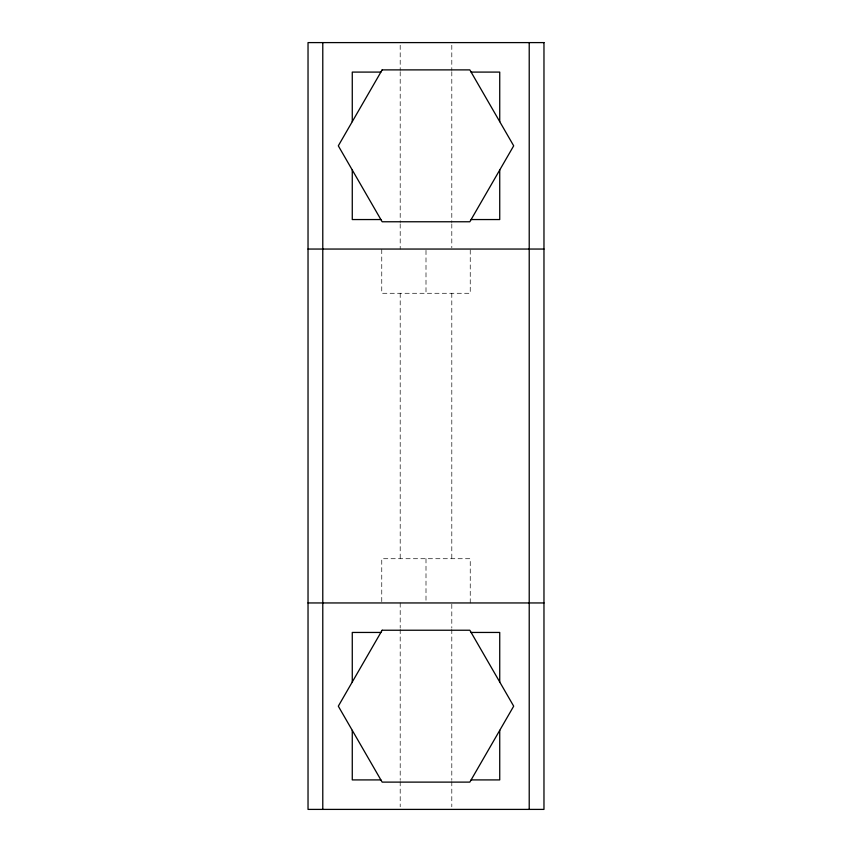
<?xml version="1.0" encoding="UTF-8"?>
<svg xmlns="http://www.w3.org/2000/svg" width="852" height="852" viewBox="0 0 852 852"><rect width="100%" height="100%" fill="white"/><g stroke="black" fill="none" stroke-linecap="round" stroke-linejoin="round"><path stroke-width="0.64" stroke-dasharray="4.26 3.19" d="M470.24 249.966L470.24 293.28L381.76 293.28L381.76 249.05M470.24 602.95L470.24 558.72L381.76 558.72L381.76 602.034M451.805 45.252L451.805 70.386M451.805 71.717L451.805 222.574M451.805 223.906L451.805 247.719M451.805 293.28L451.805 558.72M451.805 604.281L451.805 628.094M451.805 629.426L451.805 780.283M451.805 781.614L451.805 806.748M426 250.35L426 293.28M426 558.72L426 601.65M400.195 45.252L400.195 70.386M400.195 71.717L400.195 222.574M400.195 223.906L400.195 249.05M400.195 293.28L400.195 558.72M400.195 602.95L400.195 628.094M400.195 629.426L400.195 780.283M400.195 781.614L400.195 806.748"/><path stroke-width="1.28" d="M380.876 72.09L352.27 72.09L352.27 121.644M471.124 72.09L499.73 72.09L499.73 121.644M380.876 219.55L352.27 219.55L352.27 170.006M471.124 219.55L499.73 219.55L499.73 170.006M308.03 249.05L543.97 249.05M308.03 602.95L543.97 602.95M380.876 632.45L352.27 632.45L352.27 681.994M471.124 632.45L499.73 632.45L499.73 681.994M380.876 779.91L352.27 779.91L352.27 730.356M471.124 779.91L499.73 779.91L499.73 730.356M529.22 42.6L529.22 809.4M322.78 42.6L322.78 809.4M382.154 69.885L338.308 145.82L382.154 221.765L469.846 221.765L513.692 145.82L469.846 69.885L382.154 69.885M382.154 630.235L338.308 706.18L382.154 782.115L469.846 782.115L513.692 706.18L469.846 630.235L382.154 630.235M543.97 42.6L308.03 42.6L308.03 809.4L543.97 809.4L543.97 42.6"/></g></svg>
